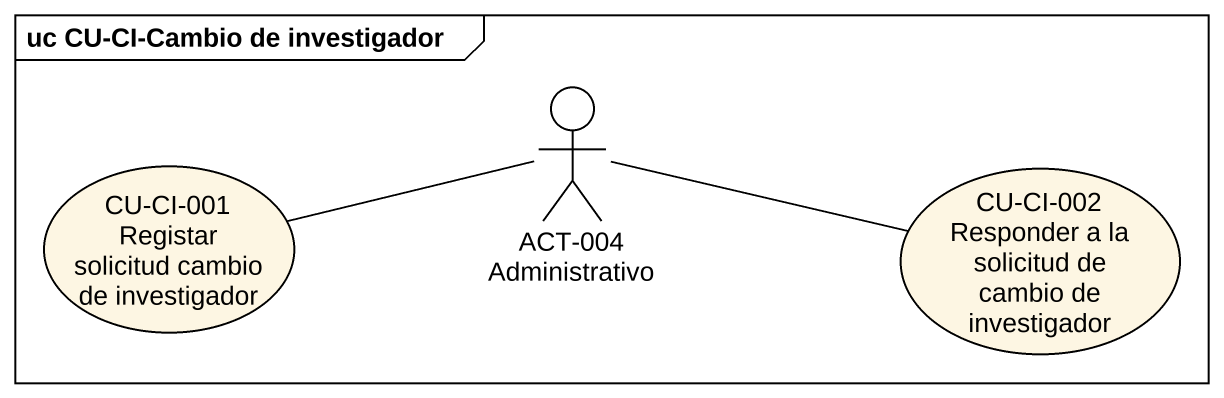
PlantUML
@startuml
mainframe uc CU-CI-Cambio de investigador
actor "ACT-004 Administrativo" as ACT_004_Administrativo
usecase "CU-CI-001 Registar solicitud cambio de investigador" as CU_CI_001_Registar
usecase "CU-CI-002 Responder a la solicitud de cambio de investigador" as CU_CI_002_Responder_a_la
ACT_004_Administrativo -left- CU_CI_001_Registar
ACT_004_Administrativo -right- CU_CI_002_Responder_a_la
@enduml
